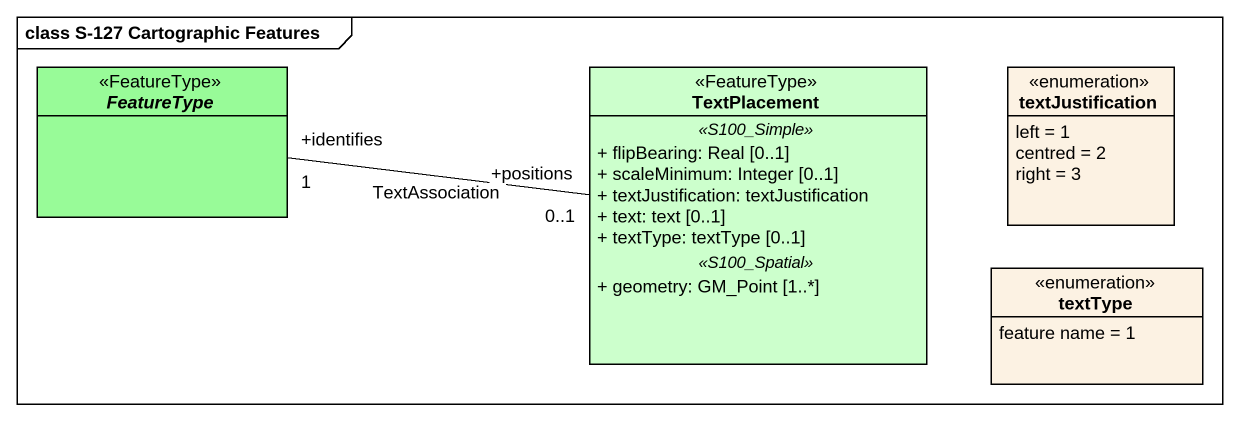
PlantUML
@startuml
mainframe class S-127 Cartographic Features
hide circle
hide empty members
skinparam classAttributeIconSize 0
abstract class FeatureType <<FeatureType>> #98FB98
class TextPlacement <<FeatureType>> #CCFFCC {
  .. <<S100_Simple>> ..
  + flipBearing: Real [0..1]
  + scaleMinimum: Integer [0..1]
  + textJustification: textJustification
  + text: text [0..1]
  + textType: textType [0..1]
  .. <<S100_Spatial>> ..
  + geometry: GM_Point [1..*]
}
enum textJustification #FCF2E3 {
  left = 1
  centred = 2
  right = 3
}
enum textType #FCF2E3 {
  feature name = 1
}
FeatureType "+identifies\n1" -right- "+positions\n0..1" TextPlacement : TextAssociation
@enduml
